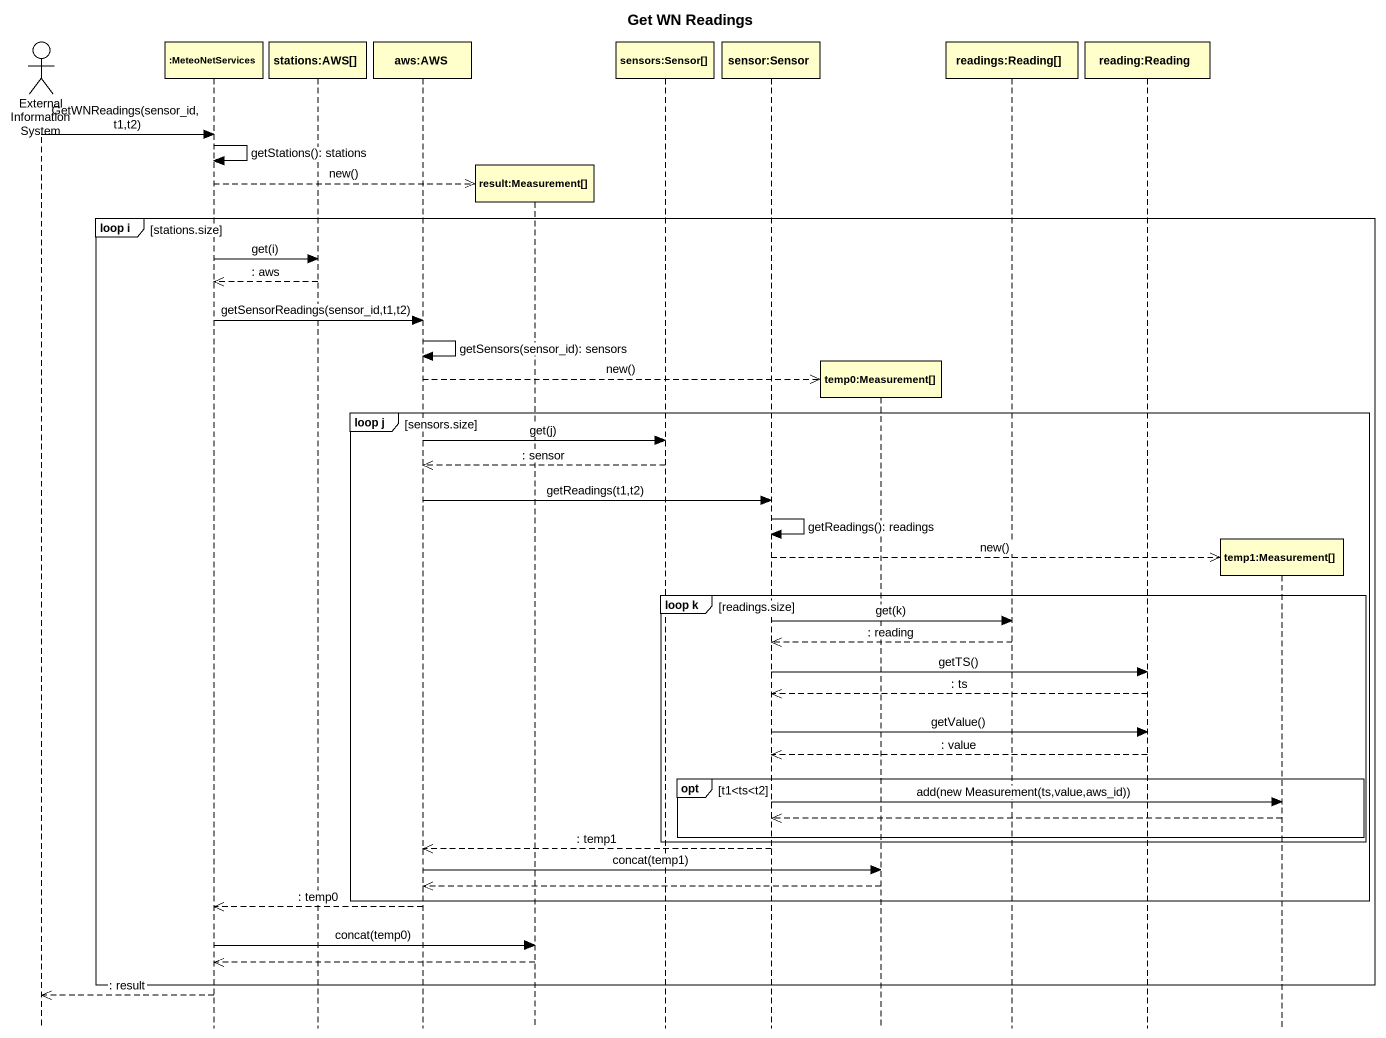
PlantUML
@startuml
title Get WN Readings
hide footbox
actor "External Information System" as External_Information_System
participant ":MeteoNetServices" as MeteoNetServices
participant "stations:AWS[]" as stations_AWS
participant "aws:AWS" as aws_AWS
participant "result:Measurement[]" as result_Measurement
participant "sensors:Sensor[]" as sensors_Sensor
participant "sensor:Sensor" as sensor_Sensor
participant "temp0:Measurement[]" as temp0_Measurement
participant "readings:Reading[]" as readings_Reading
participant "reading:Reading" as reading_Reading
participant "temp1:Measurement[]" as temp1_Measurement

External_Information_System -> MeteoNetServices : GetWNReadings(sensor_id,t1,t2)
MeteoNetServices -> MeteoNetServices : getStations(): stations
MeteoNetServices -->> result_Measurement ** : new()
group loop i [stations.size]
  MeteoNetServices -> stations_AWS : get(i)
  stations_AWS -->> MeteoNetServices : : aws
  MeteoNetServices -> aws_AWS : getSensorReadings(sensor_id,t1,t2)
  aws_AWS -> aws_AWS : getSensors(sensor_id): sensors
  aws_AWS -->> temp0_Measurement ** : new()
  group loop j [sensors.size]
    aws_AWS -> sensors_Sensor : get(j)
    sensors_Sensor -->> aws_AWS : : sensor
    aws_AWS -> sensor_Sensor : getReadings(t1,t2)
    sensor_Sensor -> sensor_Sensor : getReadings(): readings
    sensor_Sensor -->> temp1_Measurement ** : new()
    group loop k [readings.size]
      sensor_Sensor -> readings_Reading : get(k)
      readings_Reading -->> sensor_Sensor : : reading
      sensor_Sensor -> reading_Reading : getTS()
      reading_Reading -->> sensor_Sensor : : ts
      sensor_Sensor -> reading_Reading : getValue()
      reading_Reading -->> sensor_Sensor : : value
      opt t1<ts<t2
        sensor_Sensor -> temp1_Measurement : add(new Measurement(ts,value,aws_id))
        temp1_Measurement -->> sensor_Sensor
      end
    end
    sensor_Sensor -->> aws_AWS : : temp1
    aws_AWS -> temp0_Measurement : concat(temp1)
    temp0_Measurement -->> aws_AWS
  end
  aws_AWS -->> MeteoNetServices : : temp0
  MeteoNetServices -> result_Measurement : concat(temp0)
  result_Measurement -->> MeteoNetServices
end
MeteoNetServices -->> External_Information_System : : result
@enduml
